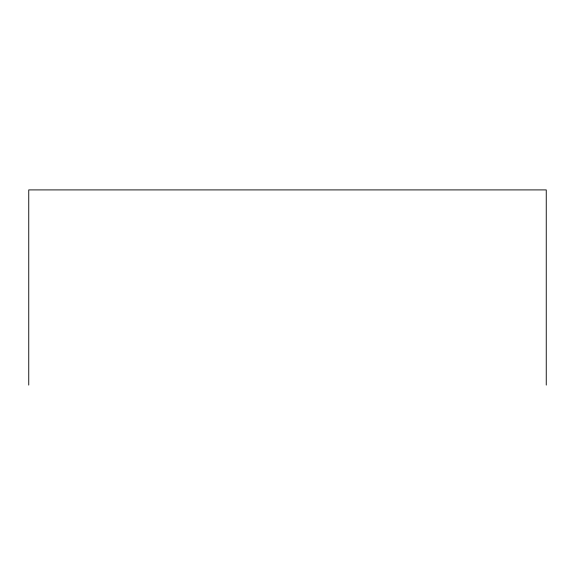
<?xml version="1.0" encoding="UTF-8"?>
<svg xmlns="http://www.w3.org/2000/svg" width="575" height="575" viewBox="0 0 575 575"><rect width="100%" height="100%" fill="white"/><g stroke="black" fill="none" stroke-linecap="round" stroke-linejoin="round"><path stroke-width="0.86" d="M546.25 385.092L546.25 189.908L28.75 189.908L28.75 385.092"/></g></svg>
